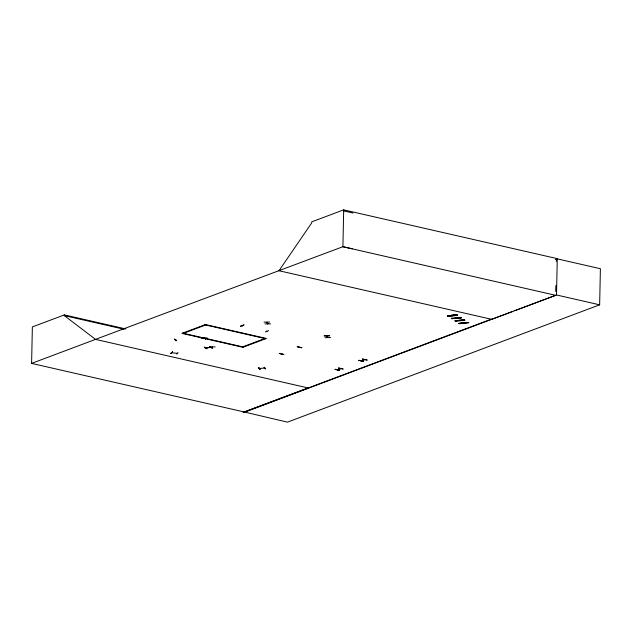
<?xml version="1.0" encoding="UTF-8"?>
<svg xmlns="http://www.w3.org/2000/svg" width="632" height="632" viewBox="0 0 632 632"><rect width="100%" height="100%" fill="white"/><g stroke="black" fill="none" stroke-linecap="round" stroke-linejoin="round"><path stroke-width="0.95" d="M491.222 319.207L244.323 411.993L31.6 363.4L32.366 326.918L64.322 314.91L125.926 328.98M308.74 388.088L95.511 339.384L64.306 315.589L64.322 314.91M204.792 324.342L204.776 324.793L265.74 338.713M243.77 325.046L240.413 326.286L244.007 324.801M555.465 259.539L557.266 258.867L600.4 268.719L599.642 304.822L287.449 422.144L244.323 411.993M267.549 323.15L267.534 323.679L267.597 323.134M267.778 323.655L267.794 323.126L267.818 323.671M556.342 261.356L556.405 258.448L343.682 209.856L342.907 246.709L95.511 339.384M555.71 291.423L555.836 285.601M244.315 412.293L556.516 294.97L557.266 258.867M329.683 335.766L324.058 335.853L329.643 335.742M201.679 338.452L207.146 338.144M326.76 335.94L327.589 337.362M339.534 370.392L334.96 369.349M335.102 369.286L339.676 370.328M358.85 360.374L363.59 361.385L359.023 360.343M358.992 360.303L363.55 361.37M279.289 353.446L283.847 354.465M206.696 348.745L204.207 347.213L206.719 348.706M206.933 348.674L204.476 347.205M260.123 369.151L258.646 367.627M259.855 369.23L258.37 367.611M174.63 339.163L176.138 340.798L174.709 339.202M176.107 340.727L174.432 339.179M170.751 353.446L172.568 351.906L171.019 353.509M170.988 353.43L172.568 351.906M447.401 315.747L456.833 314.807M456.746 314.744L447.654 315.913M448.001 316.158L457.6 315.321L448.135 316.237M451.169 318.283L460.617 317.335M461.313 317.746L451.817 318.647L461.265 317.785M451.769 318.694L461.344 317.849M456.944 314.72L447.503 315.81M464.33 319.76L454.914 320.787L464.425 319.911M455.079 320.914L464.528 319.974M455.53 321.222L464.986 320.282M459.298 323.758L468.849 322.802M468.194 322.438L458.927 323.497M278.996 270.733L311.702 222.914L311.718 221.864L343.682 209.856M204.405 338.444L204.665 338.444M176.755 354.102L178.034 352.538M337.385 369.799L340.664 368.575M361.251 360.809L364.553 359.6M364.664 359.663L361.417 360.888M299.497 347.339L299.268 347.308M258.575 367.595L260.108 369.183M31.6 363.4L95.558 339.368M183.485 333.333L205.669 324.99M242.664 346.85L264.848 338.515M338.641 368.006L343.216 369.048L338.507 368.014M337.559 369.846L340.838 368.622M367.097 360.043L362.531 359M243.02 412.372L308.234 387.977M512.773 311.442L491.72 319.326L278.491 270.615M514.606 310.754L554.888 295.689M242.743 325.851L242.293 325.764L242.791 325.859M266.341 331.247L266.688 331.334M265.401 331.982L268.545 330.655M297.174 346.731L301.867 347.742M279.312 353.478L283.697 354.56M297.317 346.707L301.867 347.766M281.509 353.991L282.006 353.896M205.684 347.924L210.709 347.308M210.788 347.379L205.827 347.979M177.157 353.328L171.857 352.782M175.412 339.961L175.878 339.929M204.594 338.262L204.207 338.373M267.865 323.813L266.759 322.209L267.668 323.805M259.483 368.385L259.981 368.361M264.35 368.164L264.824 368.069M212.328 348.027L209.587 346.51L212.099 348.042M209.832 346.541L212.328 348.058M447.985 316.142L457.402 315.115M468.241 322.391L458.745 323.3M264.097 367.303L265.606 368.898M204.247 337.48L205.677 339.052M201.671 338.483L207.209 338.175M175.57 340.032L176.004 339.937M212.344 346.826L212.186 346.968M209.627 347.063L215.164 346.897M264.982 323.892L270.615 323.837M325.038 337.678L330.623 337.543M259.507 368.456L264.697 368.061M266.412 331.176L266.886 331.287M327.044 335.932L327.81 337.346M343.658 210.906L352.956 213M352.206 248.81L342.907 246.709L555.631 295.302M556.516 294.97L599.642 304.822M362.397 359.039L367.105 360.066M182.601 333.127L243.557 347.047M64.306 315.589L123.983 329.217M264.152 367.247L265.653 368.843M204.247 337.472L205.684 339.084M203.994 337.449L205.424 339.052M269.635 322.036L264.058 322.146M468.273 322.494L458.943 323.505M205.424 324.548L181.953 333.372L242.909 347.292L266.388 338.468L205.424 324.548"/></g></svg>
